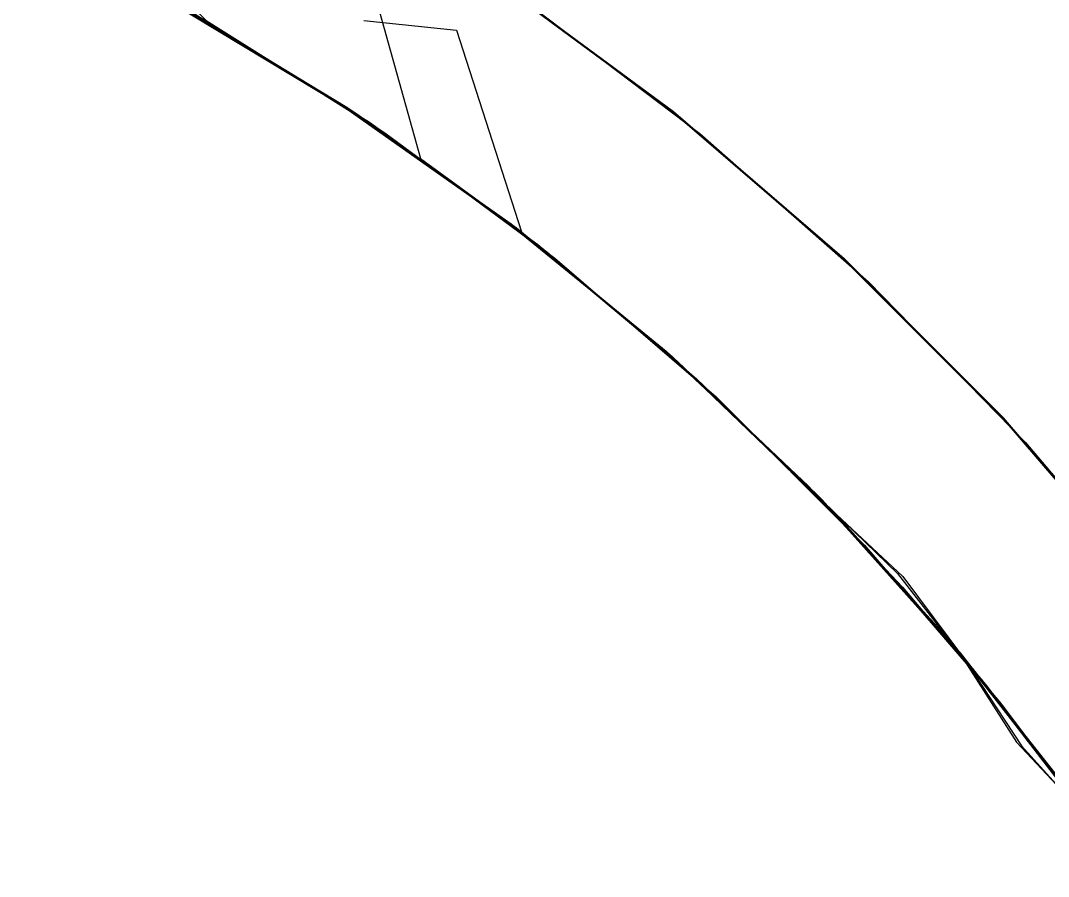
# Model space of a CAD drawing. Header units: millimetres. Extents: x 0 to 420, y 0 to 297.
# Drawn here: x 196.127 to 197.492, y 269.112 to 270.248 of the extents above; entities that cross this region are included whole.
import ezdxf

# ---------------------------------------------------------------- set-up
doc = ezdxf.new("R2010")
doc.units = ezdxf.units.MM
doc.linetypes.add('DASHED', pattern=[1.524, 1.27, -0.254])
doc.layers.add('HIDDEN', color=8, linetype='DASHED', lineweight=25)
doc.layers.add('VISIBLE', color=7, linetype='CONTINUOUS', lineweight=50)

msp = doc.modelspace()

# ---------------------------------------------------------------- linework, layer by layer
at = {"layer": 'HIDDEN'}
for points in [[(196.37368, 270.24835), (196.19395, 270.43095)], [(196.1273, 270.37851), (196.37527, 270.24744)], [(196.3211, 270.27732), (196.55357, 270.13736)], [(196.5964, 270.28675), (196.65839, 270.06517)], [(196.79177, 270.27838), (197.02969, 270.09849)], [(196.32185, 270.27561), (196.55499, 270.13517)], [(196.32368, 270.27599), (196.55656, 270.13547)], [(196.32395, 270.27589), (196.55685, 270.13533)], [(196.32469, 270.27567), (196.55754, 270.13501)], [(196.3255, 270.27461), (196.55864, 270.13369)], [(196.327, 270.27459), (196.56006, 270.13348)], [(196.32736, 270.27445), (196.56051, 270.13329)], [(196.3274, 270.27438), (196.56042, 270.13321)], [(196.32785, 270.2735), (196.56142, 270.13212)], [(196.32793, 270.27438), (196.56068, 270.13307)], [(196.32806, 270.2742), (196.56109, 270.13294)], [(196.32813, 270.27426), (196.561, 270.13301)], [(196.32822, 270.27394), (196.56142, 270.13259)], [(196.32867, 270.27387), (196.56168, 270.13248)], [(196.32884, 270.2737), (196.56208, 270.13225)], [(196.32898, 270.27303), (196.56258, 270.13148)], [(196.3298, 270.27335), (196.56279, 270.13179)], [(196.32988, 270.27328), (196.56297, 270.13162)], [(196.33012, 270.27318), (196.56323, 270.13153)], [(196.3302, 270.27306), (196.5635, 270.13135)], [(196.33023, 270.27321), (196.56338, 270.13154)], [(196.33033, 270.27298), (196.5637, 270.13123)], [(196.33079, 270.27271), (196.56416, 270.13086)], [(196.33098, 270.27262), (196.56426, 270.13079)], [(196.33138, 270.27243), (196.56467, 270.13052)], [(196.33144, 270.27242), (196.56497, 270.13042)], [(196.33178, 270.27201), (196.56536, 270.13004)], [(196.33181, 270.27221), (196.56522, 270.13015)], [(196.33195, 270.27207), (196.5655, 270.12989)], [(196.33209, 270.27201), (196.56557, 270.12993)], [(196.33222, 270.27195), (196.56566, 270.12986)], [(196.33231, 270.27187), (196.56588, 270.12963)], [(196.33241, 270.27183), (196.56606, 270.12952)], [(196.33263, 270.27173), (196.56622, 270.12945)], [(196.33274, 270.27169), (196.56628, 270.12954)], [(196.33279, 270.27165), (196.56621, 270.12939)], [(196.33285, 270.27156), (196.56692, 270.12893)], [(196.33297, 270.27138), (196.56944, 270.12706)], [(196.3331, 270.27142), (196.5676, 270.12849)], [(196.33319, 270.2714), (196.56677, 270.12907)], [(196.3333, 270.27134), (196.56691, 270.12903)], [(196.33344, 270.27137), (196.56714, 270.12897)], [(196.33377, 270.2711), (196.56756, 270.12859)], [(196.33381, 270.27103), (196.56792, 270.12825)], [(196.33387, 270.27107), (196.56759, 270.12859)], [(196.33397, 270.27082), (196.56755, 270.12828)], [(196.33402, 270.27091), (196.56822, 270.12807)], [(196.33416, 270.27087), (196.56793, 270.12841)], [(196.3343, 270.27076), (196.56789, 270.12831)], [(196.33436, 270.27073), (196.56807, 270.12823)], [(196.33447, 270.27066), (196.56838, 270.12799)], [(196.33464, 270.27056), (196.5682, 270.1281)], [(196.33466, 270.27067), (196.56857, 270.12803)], [(196.33468, 270.27054), (196.56843, 270.12795)], [(196.33484, 270.2705), (196.56863, 270.12785)], [(196.33488, 270.27043), (196.56862, 270.12782)], [(196.335, 270.27036), (196.56894, 270.12761)], [(196.3351, 270.27036), (196.56898, 270.1276)], [(196.33519, 270.27025), (196.56899, 270.12758)], [(196.33524, 270.27022), (196.56912, 270.12749)], [(196.3353, 270.27017), (196.56922, 270.12738)], [(196.33531, 270.27018), (196.56913, 270.12748)], [(196.33543, 270.27017), (196.56936, 270.12736)], [(196.33552, 270.27006), (196.56932, 270.12736)], [(196.33571, 270.26995), (196.57048, 270.12658)], [(196.33592, 270.26984), (196.56987, 270.127)], [(196.33607, 270.26975), (196.57097, 270.12623)], [(196.33615, 270.26976), (196.5702, 270.12676)], [(196.33671, 270.2694), (196.57045, 270.12661)], [(196.33673, 270.26939), (196.57075, 270.1264)], [(196.3369, 270.2692), (196.57109, 270.12609)], [(196.33816, 270.26854), (196.57228, 270.12539)], [(196.33876, 270.26824), (196.57287, 270.12501)], [(196.33963, 270.26776), (196.5738, 270.12441)], [(196.34, 270.26755), (196.57418, 270.12414)], [(196.34013, 270.26728), (196.57779, 270.12151)], [(196.34034, 270.26738), (196.57463, 270.12388)], [(196.34054, 270.26728), (196.57485, 270.12372)], [(196.34238, 270.26621), (196.57687, 270.12235)], [(196.35206, 270.26073), (196.58756, 270.11522)], [(196.35513, 270.25907), (196.59066, 270.11328)], [(196.35912, 270.25676), (196.59537, 270.11001)], [(196.37368, 270.24835), (196.61121, 270.09924)], [(196.37368, 270.24835), (196.60558, 270.10306)], [(196.37527, 270.24744), (196.61274, 270.09819)], [(196.583, 270.24844), (196.70633, 270.23586)], [(196.70633, 270.23586), (196.79245, 269.96768)], [(196.55357, 270.13736), (196.77511, 269.9811)], [(196.55499, 270.13517), (196.77722, 269.97846)], [(196.55656, 270.13547), (196.77848, 269.97855)], [(196.55685, 270.13533), (196.77878, 269.97836)], [(196.55754, 270.13501), (196.77942, 269.97793)], [(196.55864, 270.13369), (196.78081, 269.97639)], [(196.56006, 270.13348), (196.78214, 269.97586)], [(196.56042, 270.13321), (196.78246, 269.97553)], [(196.56051, 270.13329), (196.78265, 269.9756)], [(196.56068, 270.13307), (196.78285, 269.97507)], [(196.561, 270.13301), (196.78291, 269.97521)], [(196.56109, 270.13294), (196.78313, 269.97514)], [(196.56142, 270.13259), (196.78361, 269.9747)], [(196.56142, 270.13212), (196.78397, 269.97427)], [(196.56168, 270.13248), (196.78376, 269.97452)], [(196.56208, 270.13225), (196.78431, 269.97423)], [(196.56258, 270.13148), (196.78515, 269.97343)], [(196.56279, 270.13179), (196.78479, 269.97367)], [(196.56297, 270.13162), (196.78517, 269.97336)], [(196.56323, 270.13153), (196.78536, 269.97329)], [(196.56338, 270.13154), (196.78553, 269.97327)], [(196.5635, 270.13135), (196.78579, 269.97303)], [(196.5637, 270.13123), (196.78605, 269.97287)], [(196.56416, 270.13086), (196.78654, 269.9724)], [(196.56426, 270.13079), (196.78654, 269.97237)], [(196.56467, 270.13052), (196.78696, 269.97202)], [(196.56497, 270.13042), (196.78748, 269.97175)], [(196.56522, 270.13015), (196.78766, 269.97143)], [(196.56536, 270.13004), (196.78785, 269.97151)], [(196.5655, 270.12989), (196.78805, 269.97107)], [(196.56557, 270.12993), (196.78801, 269.97123)], [(196.56566, 270.12986), (196.78808, 269.97115)], [(196.56588, 270.12963), (196.78856, 269.97069)], [(196.56606, 270.12952), (196.78901, 269.9703)], [(196.56621, 270.12939), (196.78867, 269.97047)], [(196.56622, 270.12945), (196.7889, 269.97045)], [(196.56628, 270.12954), (196.78876, 269.97077)], [(196.56677, 270.12907), (196.78937, 269.97007)], [(196.56691, 270.12903), (196.78946, 269.97009)], [(196.56692, 270.12893), (196.7902, 269.96939)], [(196.56714, 270.12897), (196.78981, 269.96984)], [(196.56755, 270.12828), (196.79022, 269.96906)], [(196.56756, 270.12859), (196.79035, 269.96935)], [(196.56759, 270.12859), (196.79027, 269.9694)], [(196.5676, 270.12849), (196.79119, 269.96865)], [(196.56789, 270.12831), (196.79061, 269.9691)], [(196.56792, 270.12825), (196.79171, 269.96819)], [(196.56793, 270.12841), (196.79062, 269.96929)], [(196.56807, 270.12823), (196.79067, 269.9691)], [(196.5682, 270.1281), (196.79073, 269.96901)], [(196.56822, 270.12807), (196.79192, 269.96807)], [(196.56838, 270.12799), (196.79131, 269.96856)], [(196.56843, 270.12795), (196.79113, 269.96871)], [(196.56857, 270.12803), (196.79144, 269.96865)], [(196.56862, 270.12782), (196.79133, 269.96854)], [(196.56863, 270.12785), (196.79139, 269.96852)], [(196.56894, 270.12761), (196.79188, 269.96812)], [(196.56898, 270.1276), (196.79184, 269.9681)], [(196.56899, 270.12758), (196.79175, 269.96822)], [(196.56912, 270.12749), (196.79199, 269.96803)], [(196.56913, 270.12748), (196.79193, 269.96808)], [(196.56922, 270.12738), (196.79211, 269.96788)], [(196.56932, 270.12736), (196.79203, 269.96801)], [(196.56936, 270.12736), (196.79224, 269.96783)], [(196.56944, 270.12706), (196.79547, 269.96507)], [(196.56987, 270.127), (196.79279, 269.96742)], [(196.5702, 270.12676), (196.79322, 269.96697)], [(196.57045, 270.12661), (196.79329, 269.96704)], [(196.57048, 270.12658), (196.7944, 269.96616)], [(196.57075, 270.1264), (196.79362, 269.96675)], [(196.57097, 270.12623), (196.79548, 269.96527)], [(196.57109, 270.12609), (196.7942, 269.96625)], [(196.57228, 270.12539), (196.79522, 269.96554)], [(196.57287, 270.12501), (196.79583, 269.96507)], [(196.5738, 270.12441), (196.79673, 269.9644)], [(196.57418, 270.12414), (196.79716, 269.96404)], [(196.57463, 270.12388), (196.79768, 269.96367)], [(196.57485, 270.12372), (196.79792, 269.96345)], [(196.57687, 270.12235), (196.80011, 269.96175)], [(196.57779, 270.12151), (196.80441, 269.9582)], [(196.58756, 270.11522), (196.81142, 269.95293)], [(196.59066, 270.11328), (196.81422, 269.9509)], [(196.59537, 270.11001), (196.81974, 269.94643)], [(196.60558, 270.10306), (196.8262, 269.94129)], [(196.61121, 270.09924), (196.83693, 269.93278)], [(196.61274, 270.09819), (196.83839, 269.93162)], [(197.02969, 270.09849), (197.25355, 269.90136)], [(196.65839, 270.06517), (196.76765, 269.98568)], [(196.76765, 269.98568), (196.97702, 269.81531)], [(196.77511, 269.9811), (196.98457, 269.80932)], [(196.77722, 269.97846), (196.98736, 269.80629)], [(196.77848, 269.97855), (196.98828, 269.80601)], [(196.77878, 269.97836), (196.98858, 269.80576)], [(196.77942, 269.97793), (196.98918, 269.80519)], [(196.78081, 269.97639), (196.99084, 269.80351)], [(196.78214, 269.97586), (196.99209, 269.80252)], [(196.78246, 269.97553), (196.99238, 269.80213)], [(196.78265, 269.9756), (196.99262, 269.80218)], [(196.78285, 269.97507), (196.9935, 269.80085)], [(196.78291, 269.97521), (196.99276, 269.80166)], [(196.78313, 269.97514), (196.99304, 269.80161)], [(196.78361, 269.9747), (196.99365, 269.80108)], [(196.78376, 269.97452), (196.99375, 269.80082)], [(196.78397, 269.97427), (196.99431, 269.80076)], [(196.78431, 269.97423), (196.99437, 269.80045)], [(196.78479, 269.97367), (196.99471, 269.79983)], [(196.78515, 269.97343), (196.99549, 269.79971)], [(196.78517, 269.97336), (196.9953, 269.79929)], [(196.78536, 269.97329), (196.9954, 269.79929)], [(196.78553, 269.97327), (196.99556, 269.7992)], [(196.78579, 269.97303), (196.99592, 269.79893)], [(196.78605, 269.97287), (196.99622, 269.7987)], [(196.78654, 269.9724), (196.99677, 269.79814)], [(196.78654, 269.97237), (196.99665, 269.79819)], [(196.78696, 269.97202), (196.9971, 269.79776)], [(196.78748, 269.97175), (196.99782, 269.79723)], [(196.78766, 269.97143), (196.99798, 269.79687)], [(196.78785, 269.97151), (196.99809, 269.79723)], [(196.78801, 269.97123), (196.99824, 269.79676)], [(196.78805, 269.97107), (196.99844, 269.79648)], [(196.78808, 269.97115), (196.99834, 269.79664)], [(196.78856, 269.97069), (196.99913, 269.79586)], [(196.78867, 269.97047), (196.99902, 269.79571)], [(196.78876, 269.97077), (196.99904, 269.79622)], [(196.7889, 269.97045), (196.99948, 269.79555)], [(196.78901, 269.9703), (197.00069, 269.79428)], [(196.78937, 269.97007), (196.99981, 269.79525)], [(196.78946, 269.97009), (196.99976, 269.79538)], [(196.78981, 269.96984), (197.00029, 269.79483)], [(196.7902, 269.96939), (197.00132, 269.79388)], [(196.79022, 269.96906), (197.00078, 269.79402)], [(196.79027, 269.9694), (197.00077, 269.79436)], [(196.79035, 269.96935), (197.00097, 269.7942)], [(196.79061, 269.9691), (197.00151, 269.79373)], [(196.79062, 269.96929), (197.00104, 269.79436)], [(196.79067, 269.9691), (197.00097, 269.79424)], [(196.79073, 269.96901), (197.00107, 269.79412)], [(196.79113, 269.96871), (197.00163, 269.79362)], [(196.79119, 269.96865), (197.00252, 269.79283)], [(196.79131, 269.96856), (197.00203, 269.79326)], [(196.79133, 269.96854), (197.00181, 269.79345)], [(196.79139, 269.96852), (197.00192, 269.79334)], [(196.79144, 269.96865), (197.00209, 269.79336)], [(196.79171, 269.96819), (197.00356, 269.79181)], [(196.79175, 269.96822), (197.00231, 269.79301)], [(196.79184, 269.9681), (197.0025, 269.79271)], [(196.79188, 269.96812), (197.00273, 269.79256)], [(196.79192, 269.96807), (197.00358, 269.79184)], [(196.79193, 269.96808), (197.00252, 269.79282)], [(196.79199, 269.96803), (197.00268, 269.79268)], [(196.79203, 269.96801), (197.00254, 269.79278)], [(196.79211, 269.96788), (197.00278, 269.79255)], [(196.79224, 269.96783), (197.00289, 269.79242)], [(196.79245, 269.96768), (197.00294, 269.79245)], [(196.79279, 269.96742), (197.00348, 269.79196)], [(196.79322, 269.96697), (197.00402, 269.79126)], [(196.79329, 269.96704), (197.00417, 269.79128)], [(196.79362, 269.96675), (197.00412, 269.79136)], [(196.7942, 269.96625), (197.00497, 269.79061)], [(196.7944, 269.96616), (197.00607, 269.78963)], [(196.79522, 269.96554), (197.00619, 269.78952)], [(196.79547, 269.96507), (197.00932, 269.78647)], [(196.79548, 269.96527), (197.00795, 269.7879)], [(196.79583, 269.96507), (197.00646, 269.78929)], [(196.79673, 269.9644), (197.00726, 269.78858)], [(196.79716, 269.96404), (197.00778, 269.7881)], [(196.79768, 269.96367), (197.00832, 269.78763)], [(196.79792, 269.96345), (197.00861, 269.78734)], [(196.80011, 269.96175), (197.01092, 269.78528)], [(196.80441, 269.9582), (197.01839, 269.77842)], [(196.81142, 269.95293), (197.02248, 269.77481)], [(196.81422, 269.9509), (197.02467, 269.77296)], [(196.81974, 269.94643), (197.03104, 269.767)], [(196.8262, 269.94129), (197.03439, 269.76392)], [(196.83693, 269.93278), (197.04959, 269.74992)], [(196.83839, 269.93162), (197.05097, 269.74864)], [(197.25355, 269.90136), (197.4621, 269.68811)], [(196.97702, 269.81531), (197.17333, 269.63044)], [(196.98457, 269.80932), (197.18089, 269.62286)], [(196.98736, 269.80629), (197.18428, 269.61957)], [(196.98828, 269.80601), (197.18489, 269.6187)], [(196.98858, 269.80576), (197.18517, 269.6184)], [(196.98918, 269.80519), (197.18576, 269.61768)], [(196.99084, 269.80351), (197.18763, 269.61595)], [(196.99209, 269.80252), (197.18882, 269.61434)], [(196.99238, 269.80213), (197.1891, 269.61391)], [(196.99262, 269.80218), (197.18936, 269.6139)], [(196.99276, 269.80166), (197.18954, 269.61323)], [(196.99304, 269.80161), (197.18975, 269.61322)], [(196.9935, 269.80085), (197.19122, 269.61143)], [(196.99365, 269.80108), (197.19044, 269.6126)], [(196.99375, 269.80082), (197.19058, 269.61225)], [(196.99431, 269.80076), (197.19134, 269.61249)], [(196.99437, 269.80045), (197.19119, 269.6118)], [(196.99471, 269.79983), (197.19154, 269.61114)], [(196.9953, 269.79929), (197.19228, 269.61034)], [(196.9954, 269.79929), (197.19227, 269.61043)], [(196.99549, 269.79971), (197.19249, 269.61121)], [(196.99556, 269.7992), (197.19239, 269.61022)], [(196.99592, 269.79893), (197.19282, 269.60993)], [(196.99622, 269.7987), (197.19314, 269.60963)], [(196.99665, 269.79819), (197.19352, 269.6092)], [(196.99677, 269.79814), (197.19377, 269.609)], [(196.9971, 269.79776), (197.19399, 269.60868)], [(196.99782, 269.79723), (197.1949, 269.60774)], [(196.99798, 269.79687), (197.19509, 269.60738)], [(196.99809, 269.79723), (197.19497, 269.60814)], [(196.99824, 269.79676), (197.19517, 269.60745)], [(196.99834, 269.79664), (197.19533, 269.60725)], [(196.99844, 269.79648), (197.19553, 269.60703)], [(196.99902, 269.79571), (197.19615, 269.60606)], [(196.99904, 269.79622), (197.196, 269.60679)], [(196.99913, 269.79586), (197.19644, 269.60608)], [(196.99948, 269.79555), (197.19687, 269.60563)], [(196.99976, 269.79538), (197.1967, 269.60586)], [(196.99981, 269.79525), (197.19702, 269.60545)], [(197.00029, 269.79483), (197.19748, 269.60484)], [(197.00069, 269.79428), (197.19954, 269.60253)], [(197.00077, 269.79436), (197.19795, 269.6044)], [(197.00078, 269.79402), (197.19807, 269.60412)], [(197.00097, 269.79424), (197.19786, 269.60462)], [(197.00097, 269.7942), (197.19829, 269.60408)], [(197.00104, 269.79436), (197.1981, 269.60454)], [(197.00107, 269.79412), (197.19813, 269.60434)], [(197.00132, 269.79388), (197.19903, 269.60339)], [(197.00151, 269.79373), (197.19923, 269.60319)], [(197.00163, 269.79362), (197.15785, 269.64543)], [(197.00181, 269.79345), (197.19894, 269.6035)], [(197.00192, 269.79334), (197.19911, 269.60327)], [(197.00203, 269.79326), (197.1994, 269.60302)], [(197.00209, 269.79336), (197.19939, 269.60308)], [(197.00231, 269.79301), (197.19956, 269.60285)], [(197.0025, 269.79271), (197.19982, 269.60238)], [(197.00252, 269.79283), (197.20038, 269.60202)], [(197.00252, 269.79282), (197.19976, 269.60265)], [(197.00254, 269.79278), (197.19977, 269.60259)], [(197.00268, 269.79268), (197.20002, 269.60238)], [(197.00273, 269.79256), (197.20031, 269.60191)], [(197.00278, 269.79255), (197.20003, 269.60235)], [(197.00289, 269.79242), (197.20016, 269.60213)], [(197.00294, 269.79245), (197.20008, 269.60231)], [(197.00348, 269.79196), (197.20082, 269.60154)], [(197.00356, 269.79181), (197.20207, 269.60019)], [(197.00358, 269.79184), (197.20187, 269.60044)], [(197.00402, 269.79126), (197.20146, 269.6006)], [(197.00412, 269.79136), (197.2011, 269.60125)], [(197.00417, 269.79128), (197.20193, 269.60009)], [(197.00497, 269.79061), (197.20215, 269.60016)], [(197.00607, 269.78963), (197.2042, 269.59803)], [(197.00619, 269.78952), (197.20391, 269.59833)], [(197.00646, 269.78929), (197.20363, 269.59862)], [(197.00726, 269.78858), (197.20432, 269.59792)], [(197.00778, 269.7881), (197.20495, 269.59726)], [(197.00795, 269.7879), (197.20691, 269.59519)], [(197.00832, 269.78763), (197.20548, 269.59671)], [(197.00861, 269.78734), (197.20582, 269.59631)], [(197.00932, 269.78647), (197.20944, 269.59243)], [(197.01092, 269.78528), (197.2082, 269.59387)], [(197.01839, 269.77842), (197.21831, 269.5833)], [(197.02248, 269.77481), (197.21966, 269.58185)], [(197.02467, 269.77296), (197.221, 269.58053)], [(197.03104, 269.767), (197.22821, 269.57279)], [(197.03439, 269.76392), (197.22908, 269.57189)], [(197.04959, 269.74992), (197.24798, 269.55168)], [(197.05097, 269.74864), (197.24927, 269.55029)], [(197.4621, 269.68811), (197.65418, 269.4599)], [(197.15785, 269.64543), (197.2987, 269.49595)], [(197.17333, 269.63044), (197.35557, 269.43198)], [(197.18089, 269.62286), (197.36309, 269.42265)], [(197.18428, 269.61957), (197.36697, 269.41923)], [(197.18489, 269.6187), (197.36731, 269.41758)], [(197.18517, 269.6184), (197.36757, 269.41721)], [(197.18576, 269.61768), (197.36816, 269.41631)], [(197.18763, 269.61595), (197.37017, 269.41465)], [(197.18882, 269.61434), (197.37134, 269.41226)], [(197.1891, 269.61391), (197.37163, 269.41182)], [(197.18936, 269.6139), (197.37186, 269.41173)], [(197.18954, 269.61323), (197.37233, 269.41084)], [(197.18975, 269.61322), (197.37226, 269.41093)], [(197.19044, 269.6126), (197.37299, 269.41025)], [(197.19058, 269.61225), (197.37324, 269.40978)], [(197.19119, 269.6118), (197.37376, 269.40925)], [(197.19122, 269.61143), (197.37476, 269.40792)], [(197.19134, 269.61249), (197.37402, 269.41041)], [(197.19154, 269.61114), (197.37425, 269.40856)], [(197.19227, 269.61043), (197.37497, 269.4077)], [(197.19228, 269.61034), (197.37506, 269.40748)], [(197.19239, 269.61022), (197.37501, 269.40732)], [(197.19249, 269.61121), (197.37514, 269.4089)], [(197.19282, 269.60993), (197.37546, 269.40703)], [(197.19314, 269.60963), (197.29181, 269.51428)], [(197.19352, 269.6092), (197.3761, 269.40639)], [(197.19377, 269.609), (197.3765, 269.40597)], [(197.19399, 269.60868), (197.37659, 269.40579)], [(197.19497, 269.60814), (197.37749, 269.4052)], [(197.1949, 269.60774), (197.37769, 269.40428)], [(197.19509, 269.60738), (197.37794, 269.40397)], [(197.19517, 269.60745), (197.37779, 269.40434)], [(197.19533, 269.60725), (197.37802, 269.40399)], [(197.19553, 269.60703), (197.37828, 269.40374)], [(197.196, 269.60679), (197.37863, 269.40348)], [(197.19615, 269.60606), (197.37901, 269.40252)], [(197.19644, 269.60608), (197.37938, 269.40241)], [(197.1967, 269.60586), (197.37925, 269.4026)], [(197.19687, 269.60563), (197.38047, 269.40108)], [(197.19702, 269.60545), (197.38005, 269.40146)], [(197.19748, 269.60484), (197.38035, 269.4009)], [(197.19786, 269.60462), (197.38049, 269.40107)], [(197.19795, 269.6044), (197.38077, 269.40056)], [(197.19807, 269.60412), (197.38094, 269.40042)], [(197.1981, 269.60454), (197.38077, 269.40086)], [(197.19813, 269.60434), (197.29903, 269.51016)], [(197.19829, 269.60408), (197.38128, 269.40001)], [(197.19894, 269.6035), (197.38173, 269.39952)], [(197.19903, 269.60339), (197.38224, 269.399)], [(197.19911, 269.60327), (197.38189, 269.39936)], [(197.19923, 269.60319), (197.38258, 269.39858)], [(197.19939, 269.60308), (197.3823, 269.39884)], [(197.1994, 269.60302), (197.38237, 269.39884)], [(197.19954, 269.60253), (197.3841, 269.39636)], [(197.19956, 269.60285), (197.38242, 269.39875)], [(197.19976, 269.60265), (197.38266, 269.39845)], [(197.19977, 269.60259), (197.38262, 269.39849)], [(197.19982, 269.60238), (197.38273, 269.39818)], [(197.20002, 269.60238), (197.38293, 269.39816)], [(197.20003, 269.60235), (197.3828, 269.39832)], [(197.20008, 269.60231), (197.38283, 269.39829)], [(197.20016, 269.60213), (197.38299, 269.398)], [(197.20031, 269.60191), (197.38349, 269.3973)], [(197.20038, 269.60202), (197.38369, 269.39726)], [(197.20082, 269.60154), (197.38371, 269.39722)], [(197.2011, 269.60125), (197.38354, 269.39741)], [(197.20146, 269.6006), (197.38447, 269.39604)], [(197.20187, 269.60044), (197.38558, 269.39498)], [(197.20193, 269.60009), (197.38538, 269.39466)], [(197.20207, 269.60019), (197.38601, 269.39444)], [(197.20215, 269.60016), (197.38475, 269.39597)], [(197.20363, 269.59862), (197.38632, 269.39408)], [(197.20391, 269.59833), (197.38716, 269.39307)], [(197.2042, 269.59803), (197.38767, 269.39247)], [(197.20432, 269.59792), (197.38689, 269.3934)], [(197.20495, 269.59726), (197.38762, 269.39251)], [(197.20548, 269.59671), (197.38812, 269.3919)], [(197.20582, 269.59631), (197.38853, 269.39138)], [(197.20691, 269.59519), (197.39111, 269.38833)], [(197.2082, 269.59387), (197.39092, 269.38852)], [(197.20944, 269.59243), (197.39453, 269.38417)], [(197.21831, 269.5833), (197.40295, 269.37407)], [(197.21966, 269.58185), (197.40195, 269.37512)], [(197.221, 269.58053), (197.40228, 269.37474)], [(197.22821, 269.57279), (197.41027, 269.36488)], [(197.22908, 269.57189), (197.40925, 269.36618)], [(197.24798, 269.55168), (197.431, 269.33917)], [(197.24927, 269.55029), (197.4322, 269.33767)], [(197.29181, 269.51428), (197.3758, 269.40663)], [(197.29903, 269.51016), (197.38085, 269.40066)], [(197.2987, 269.49595), (197.42733, 269.34376)], [(197.35557, 269.43198), (197.52284, 269.2209)], [(197.36309, 269.42265), (197.53026, 269.20967)], [(197.36697, 269.41923), (197.53449, 269.20629)], [(197.36731, 269.41758), (197.53462, 269.20365)], [(197.36757, 269.41721), (197.53485, 269.2032)], [(197.36816, 269.41631), (197.53546, 269.20212)], [(197.37017, 269.41465), (197.53752, 269.20064)], [(197.37134, 269.41226), (197.53872, 269.19732)], [(197.37163, 269.41182), (197.53903, 269.19692)], [(197.37186, 269.41173), (197.53919, 269.19668)], [(197.37226, 269.41093), (197.53964, 269.1958)], [(197.37233, 269.41084), (197.54021, 269.19534)], [(197.37299, 269.41025), (197.54036, 269.19509)], [(197.37324, 269.40978), (197.54078, 269.19446)], [(197.37376, 269.40925), (197.54114, 269.19387)], [(197.37402, 269.41041), (197.5414, 269.19558)], [(197.37425, 269.40856), (197.54174, 269.19323)], [(197.37476, 269.40792), (197.543, 269.19149)], [(197.37497, 269.4077), (197.54249, 269.19219)], [(197.37501, 269.40732), (197.54247, 269.19156)], [(197.37506, 269.40748), (197.54265, 269.19179)], [(197.37514, 269.4089), (197.54248, 269.19382)], [(197.37546, 269.40703), (197.54291, 269.19131)], [(197.3758, 269.40663), (197.45019, 269.2904)], [(197.3761, 269.40639), (197.54344, 269.19089)], [(197.3765, 269.40597), (197.544, 269.19013)], [(197.37659, 269.40579), (197.54392, 269.19021)], [(197.37749, 269.4052), (197.54472, 269.18949)], [(197.37769, 269.40428), (197.54524, 269.18792)], [(197.37779, 269.40434), (197.54503, 269.18867)], [(197.37794, 269.40397), (197.54555, 269.18773)], [(197.37802, 269.40399), (197.54545, 269.18796)], [(197.37828, 269.40374), (197.54573, 269.18769)], [(197.37863, 269.40348), (197.54597, 269.18737)], [(197.37901, 269.40252), (197.54659, 269.18623)], [(197.37925, 269.4026), (197.54644, 269.1867)], [(197.37938, 269.40241), (197.54693, 269.18602)], [(197.38005, 269.40146), (197.54783, 269.18451)], [(197.38035, 269.4009), (197.54793, 269.18412)], [(197.38047, 269.40108), (197.54913, 269.18286)], [(197.38049, 269.40107), (197.54884, 269.18318)], [(197.38077, 269.40086), (197.54808, 269.18441)], [(197.38077, 269.40056), (197.54825, 269.18398)], [(197.38085, 269.40066), (197.4565, 269.28543)], [(197.38094, 269.40042), (197.54831, 269.18409)], [(197.38128, 269.40001), (197.54892, 269.1831)], [(197.38173, 269.39952), (197.54928, 269.18247)], [(197.38189, 269.39936), (197.54927, 269.18273)], [(197.38224, 269.399), (197.54996, 269.18181)], [(197.3823, 269.39884), (197.54985, 269.18173)], [(197.38237, 269.39884), (197.54997, 269.18178)], [(197.38242, 269.39875), (197.54991, 269.18184)], [(197.38258, 269.39858), (197.5505, 269.18104)], [(197.38262, 269.39849), (197.55008, 269.18159)], [(197.38266, 269.39845), (197.55034, 269.18116)], [(197.38273, 269.39818), (197.55023, 269.18126)], [(197.3828, 269.39832), (197.55048, 269.18106)], [(197.38283, 269.39829), (197.5502, 269.18146)], [(197.38293, 269.39816), (197.5504, 269.18117)], [(197.38299, 269.398), (197.55034, 269.18123)], [(197.38349, 269.3973), (197.55122, 269.17989)], [(197.38354, 269.39741), (197.55134, 269.17963)], [(197.38369, 269.39726), (197.55147, 269.17969)], [(197.38371, 269.39722), (197.55115, 269.18013)], [(197.3841, 269.39636), (197.55309, 269.17706)], [(197.38447, 269.39604), (197.552, 269.17876)], [(197.38475, 269.39597), (197.55184, 269.17916)], [(197.38538, 269.39466), (197.55341, 269.17623)], [(197.38558, 269.39498), (197.55366, 269.17664)], [(197.38601, 269.39444), (197.55428, 269.17577)], [(197.38632, 269.39408), (197.55356, 269.17675)], [(197.38689, 269.3934), (197.55403, 269.17611)], [(197.38716, 269.39307), (197.55487, 269.17491)], [(197.38762, 269.39251), (197.55485, 269.17494)], [(197.38767, 269.39247), (197.55547, 269.17409)], [(197.38812, 269.3919), (197.55532, 269.17429)], [(197.38853, 269.39138), (197.55578, 269.17362)], [(197.39092, 269.38852), (197.55814, 269.17032)], [(197.39111, 269.38833), (197.55946, 269.16854)], [(197.39453, 269.38417), (197.56346, 269.16299)], [(197.40195, 269.37512), (197.56844, 269.15573)], [(197.40228, 269.37474), (197.56768, 269.15677)], [(197.40295, 269.37407), (197.57127, 269.15199)], [(197.40925, 269.36618), (197.57395, 269.14788)], [(197.41027, 269.36488), (197.57633, 269.14442)], [(197.42733, 269.34376), (197.54424, 269.18977)], [(197.431, 269.33917), (197.59763, 269.11357)], [(197.4322, 269.33767), (197.59872, 269.11198)], [(197.45019, 269.2904), (197.54324, 269.19079)], [(197.4565, 269.28543), (197.54826, 269.18417)]]:
    msp.add_lwpolyline(points, dxfattribs=at)
at = {"layer": 'VISIBLE'}
for points in [[(196.75328, 270.30495), (196.99396, 270.12732)], [(196.99396, 270.12732), (197.22069, 269.9322)], [(197.22069, 269.9322), (197.43221, 269.72068)], [(197.43221, 269.72068), (197.62733, 269.49395)]]:
    msp.add_lwpolyline(points, dxfattribs=at)

doc.saveas('drawing.dxf')
